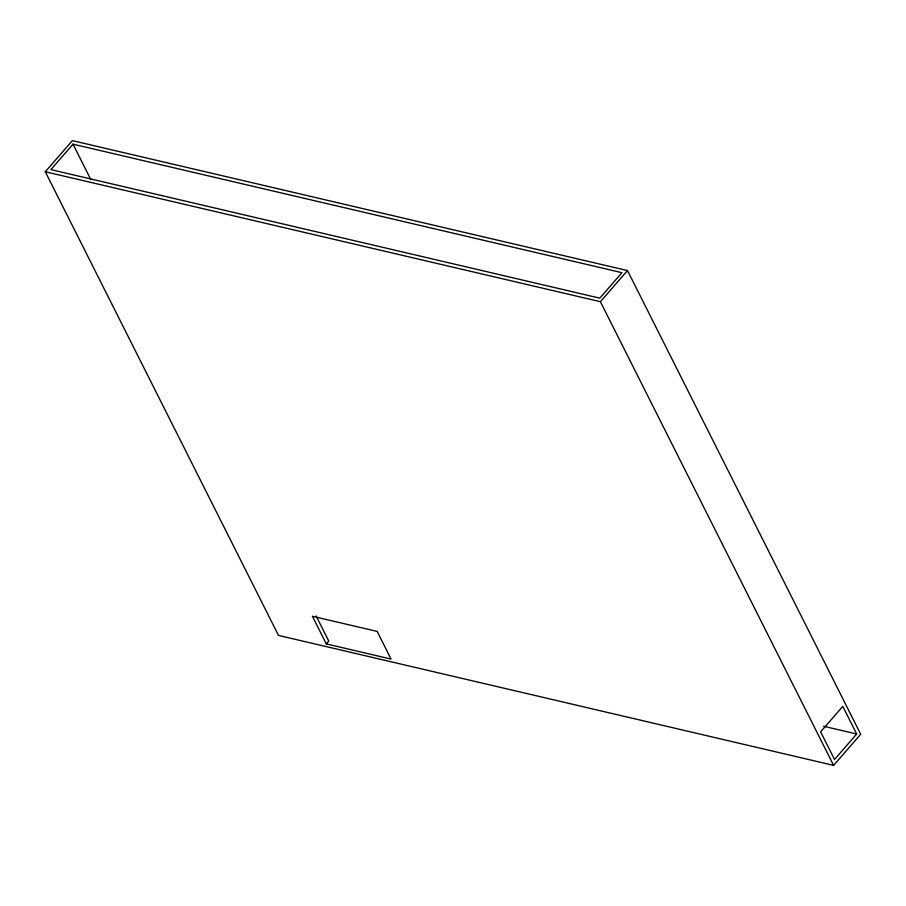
<?xml version="1.0" encoding="UTF-8"?>
<svg xmlns="http://www.w3.org/2000/svg" width="906" height="906" viewBox="0 0 906 906"><rect width="100%" height="100%" fill="white"/><g stroke="black" fill="none" stroke-linecap="round" stroke-linejoin="round"><path stroke-width="1.36" d="M45.3 171.755L72.389 140.623L627.496 270.577L860.7 734.245L833.611 765.377L278.504 635.423L45.3 171.755L600.406 301.709L833.611 765.377M73.012 144.179L50.872 169.615L599.795 298.153L621.946 272.683L73.012 144.179L90.781 179.513M600.406 301.709L627.496 270.577M326.296 643.906L391.064 659.07L377.168 631.425L312.4 616.273L326.296 643.906L328.765 641.074L316.126 615.955M856.691 734.007L834.528 759.477L820.632 731.844L842.795 706.374L856.691 734.007L823.633 726.261"/></g></svg>
